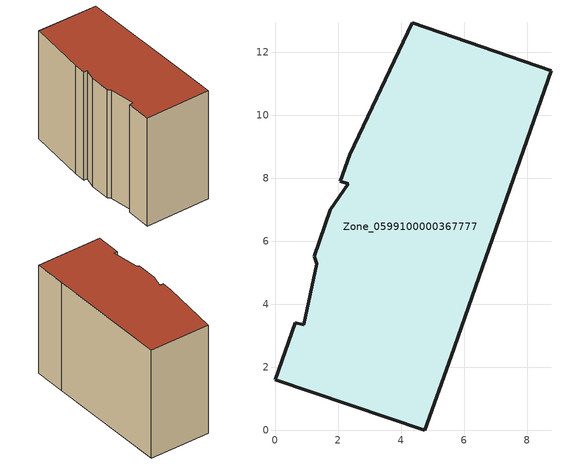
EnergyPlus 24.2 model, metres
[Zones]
Zone_0599100000367777
 floor ground (C_G): 2.37,8.75 4.35,12.95 8.76,11.41 5.6,2.36 4.76,0 0,1.61 0.64,3.42 0.91,3.36 1.33,5.29 1.24,5.54 1.76,7.01 2.32,7.82 2.07,7.91 z0
 wall outside (C_F): 0,1.61 4.76,0 5.6,2.36 8.76,11.41 4.35,12.95 2.37,8.75 2.07,7.91 2.32,7.82 1.76,7.01 1.24,5.54 1.33,5.29 0.91,3.36 0.64,3.42 0,1.61 z0:8.55
 roof outside (C_R): 4.35,12.95 2.37,8.75 2.07,7.91 2.32,7.82 1.76,7.01 1.24,5.54 1.33,5.29 0.91,3.36 0.64,3.42 0,1.61 4.76,0 5.6,2.36 8.76,11.41 z8.55
[BUILDING]
Pand.0599100000367777: North Axis=0; Terrain=City; Loads Convergence Tolerance Value=0.04; Temperature Convergence Tolerance Value=0.4; Solar Distribution=FullExterior; Maximum Number of Warmup Days=25; Minimum Number of Warmup Days=1
[Site:Location]
Rotterdam.The.Hague.AP_ZH_NLD Design_Conditions: Latitude=51.96; Longitude=4.45; Time Zone=1; Elevation=-4.5
[SITE:GROUNDTEMPERATURE:BUILDINGSURFACE]
18, 18, 18, 18, 18, 18, 18, 18, 18, 18, 18, 18
[MATERIAL] Thermal Absorptance=0.9; Solar Absorptance=0.7; Visible Absorptance=0.7
Name | Roughness | Thickness | Conductivity | Density | Specific Heat
G.TC.1992-2005 | MediumSmooth | 0.15 | 0.06 | 540 | 1210
F.TC.1992-2005 | Rough | 0.3 | 0.12 | 1920 | 840
R.TC.1992-2005 | MediumRough | 0.2 | 0.08 | 1500 | 1000
[CONSTRUCTION]
C_G: G.TC.1992-2005
C_F: F.TC.1992-2005
C_R: R.TC.1992-2005
[ZONE]
Zone_0599100000367777: Type=1; Multiplier=1; Ceiling Height=Autocalculate; Volume=Autocalculate; Floor Area=autocalculate; Part of Total Floor Area=Yes
[ZONEINFILTRATION:DESIGNFLOWRATE]
Infil_Zone_0599100000367777: Zone or ZoneList or Space or SpaceList=Zone_0599100000367777; Schedule=AlwaysOn; Design Flow Rate Calculation Method=Flow/Area; Flow Rate per Floor Area=0.0015; Constant Term Coefficient=1; Temperature Term Coefficient=0; Velocity Term Coefficient=0; Velocity Squared Term Coefficient=0
[HVACTEMPLATE:ZONE:IDEALLOADSAIRSYSTEM]
Zone_0599100000367777: Maximum Heating Supply Air Temperature=50; Minimum Cooling Supply Air Temperature=13; Maximum Heating Supply Air Humidity Ratio=0.0156; Minimum Cooling Supply Air Humidity Ratio=0.0077; Heating Limit=NoLimit; Cooling Limit=NoLimit; Dehumidification Control Type=ConstantSensibleHeatRatio; Cooling Sensible Heat Ratio=0.7; Dehumidification Setpoint=60; Humidification Control Type=None; Humidification Setpoint=30; Outdoor Air Method=None; Outdoor Air Flow Rate per Person=0.00944; Outdoor Air Flow Rate per Zone Floor Area=0; Outdoor Air Flow Rate per Zone=0; Demand Controlled Ventilation Type=None; Outdoor Air Economizer Type=NoEconomizer; Heat Recovery Type=None; Sensible Heat Recovery Effectiveness=0.7; Latent Heat Recovery Effectiveness=0.65
[ZONECONTROL:THERMOSTAT]
ThermostatControl_Zone_0599100000367777: Zone or ZoneList=Zone_0599100000367777; Control Type Schedule=DualSetpointControlType; Control 1=Thermostat_Zone_0599100000367777; Temperature Difference Between Cutout And Setpoint=0
[THERMOSTATSETPOINT:DUALSETPOINT]
Thermostat_Zone_0599100000367777: Heating Setpoint Temperature Schedule=HeatingSetpoint_Zone_0599100000367777; Cooling Setpoint Temperature Schedule=CoolingSetpoint_Zone_0599100000367777
[SCHEDULE:COMPACT]
HeatingSetpoint_Zone_0599100000367777: Through: 12/31, For: AllDays, Until: 24:00, 21
CoolingSetpoint_Zone_0599100000367777: Through: 12/31, For: AllDays, Until: 24:00, 24
DualSetpointControlType: Through: 12/31, For: AllDays, Until: 24:00, 4
AlwaysOn: Through: 12/31, For: AllDays, Until: 24:00, 1
